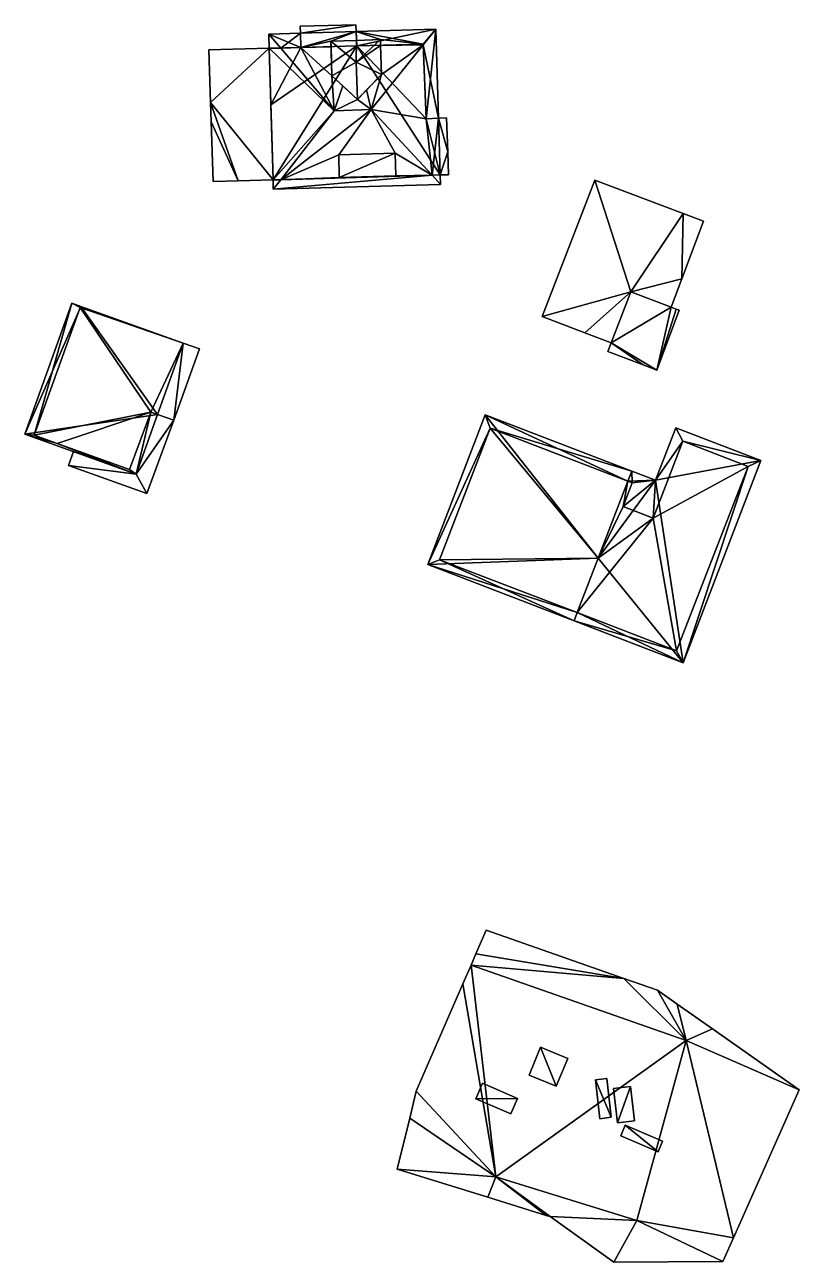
# Model space of a CAD drawing. Extents: x 2679264 to 2679716, y 1246766 to 1247183.
# Drawn here: x 2679276.5 to 2679320.7, y 1246773.2 to 1246843.7 of the extents above; entities that cross this region are included whole.
import ezdxf

# ---------------------------------------------------------------- set-up
doc = ezdxf.new("R2010")
doc.units = 0

msp = doc.modelspace()

# ---------------------------------------------------------------- linework, layer by layer
for points in [[(2679292.26, 1246843.21, 489.743), (2679292.25, 1246843.61, 489.743), (2679295.42, 1246843.69, 489.743)], [(2679295.42, 1246843.69, 489.743), (2679292.25, 1246843.61, 489.743), (2679292.25, 1246843.61, 481.169)], [(2679295.42, 1246843.69, 481.169), (2679295.42, 1246843.69, 489.743), (2679292.25, 1246843.61, 481.169)], [(2679295.42, 1246843.69, 481.169), (2679292.25, 1246843.61, 481.169), (2679292.26, 1246843.21, 481.169)], [(2679292.25, 1246843.61, 489.743), (2679292.26, 1246843.21, 489.743), (2679292.26, 1246843.21, 481.169)], [(2679292.25, 1246843.61, 481.169), (2679292.25, 1246843.61, 489.743), (2679292.26, 1246843.21, 481.169)], [(2679295.44, 1246843.3, 489.743), (2679292.26, 1246843.21, 489.743), (2679295.42, 1246843.69, 489.743)], [(2679295.42, 1246843.69, 481.169), (2679292.26, 1246843.21, 481.169), (2679295.44, 1246843.3, 481.169)], [(2679295.44, 1246843.3, 489.743), (2679295.42, 1246843.69, 489.743), (2679295.44, 1246843.3, 481.169)], [(2679295.42, 1246843.69, 489.743), (2679295.42, 1246843.69, 481.169), (2679295.44, 1246843.3, 481.169)], [(2679291.14, 1246842.36, 493.113), (2679290.46, 1246843.16, 492.447), (2679292.26, 1246843.21, 492.447)], [(2679292.26, 1246843.21, 492.447), (2679290.46, 1246843.16, 492.447), (2679292.29, 1246842.39, 493.116)], [(2679290.49, 1246842.35, 492.447), (2679290.46, 1246843.16, 492.447), (2679291.14, 1246842.36, 493.113)], [(2679290.46, 1246843.16, 492.447), (2679290.49, 1246842.35, 492.447), (2679291.14, 1246842.36, 493.113)], [(2679292.29, 1246842.39, 493.116), (2679290.46, 1246843.16, 492.447), (2679291.14, 1246842.36, 493.113)], [(2679292.29, 1246842.39, 493.116), (2679291.14, 1246842.36, 493.113), (2679292.26, 1246843.21, 492.447)], [(2679292.29, 1246842.39, 493.116), (2679292.26, 1246843.21, 492.447), (2679295.44, 1246843.3, 492.447)], [(2679295.44, 1246843.3, 492.447), (2679292.26, 1246843.21, 492.447), (2679295.44, 1246843.3, 489.743)], [(2679295.44, 1246843.3, 489.743), (2679292.26, 1246843.21, 492.447), (2679292.26, 1246843.21, 489.743)], [(2679295.44, 1246843.3, 481.169), (2679292.26, 1246843.21, 481.169), (2679292.29, 1246842.39, 481.169)], [(2679292.26, 1246843.21, 492.447), (2679292.29, 1246842.39, 493.116), (2679292.29, 1246842.39, 481.169)], [(2679292.26, 1246843.21, 481.169), (2679292.26, 1246843.21, 492.447), (2679292.29, 1246842.39, 481.169)], [(2679292.29, 1246842.39, 493.116), (2679295.44, 1246843.3, 492.447), (2679294, 1246842.76, 492.859)], [(2679295.48, 1246842.48, 481.169), (2679295.44, 1246843.3, 481.169), (2679292.29, 1246842.39, 481.169)], [(2679294.01, 1246842.44, 493.12), (2679292.29, 1246842.39, 493.116), (2679294, 1246842.76, 492.859)], [(2679295.44, 1246843.3, 492.447), (2679295.46, 1246842.8, 492.859), (2679294, 1246842.76, 492.859)], [(2679294, 1246842.76, 494.488), (2679295.46, 1246842.8, 494.488), (2679295.45, 1246841.55, 495.632)], [(2679294, 1246842.76, 494.488), (2679295.46, 1246842.8, 492.859), (2679295.46, 1246842.8, 494.488)], [(2679294, 1246842.76, 494.488), (2679294, 1246842.76, 492.859), (2679295.46, 1246842.8, 492.859)], [(2679294.06, 1246840.78, 494.488), (2679294, 1246842.76, 494.488), (2679295.45, 1246841.55, 495.632)], [(2679294.06, 1246840.78, 494.488), (2679294, 1246842.76, 492.859), (2679294, 1246842.76, 494.488)], [(2679299.99, 1246843.43, 492.447), (2679299.27, 1246842.58, 493.136), (2679295.44, 1246843.3, 492.447)], [(2679299.99, 1246843.43, 492.447), (2679295.44, 1246843.3, 492.447), (2679295.48, 1246842.48, 493.124)], [(2679295.44, 1246843.3, 492.447), (2679299.27, 1246842.58, 493.136), (2679296.82, 1246842.84, 492.859)], [(2679295.46, 1246842.8, 492.859), (2679295.44, 1246843.3, 492.447), (2679296.82, 1246842.84, 492.859)], [(2679295.48, 1246842.48, 493.124), (2679295.44, 1246843.3, 492.447), (2679295.48, 1246842.48, 481.169)], [(2679295.48, 1246842.48, 481.169), (2679295.44, 1246843.3, 492.447), (2679295.44, 1246843.3, 481.169)], [(2679296.82, 1246842.84, 494.488), (2679296.83, 1246842.51, 494.488), (2679295.45, 1246841.55, 495.632)], [(2679295.46, 1246842.8, 494.488), (2679296.82, 1246842.84, 494.488), (2679295.45, 1246841.55, 495.632)], [(2679295.46, 1246842.8, 494.488), (2679296.82, 1246842.84, 492.859), (2679296.82, 1246842.84, 494.488)], [(2679295.46, 1246842.8, 494.488), (2679295.46, 1246842.8, 492.859), (2679296.82, 1246842.84, 492.859)], [(2679299.27, 1246842.58, 493.136), (2679299.99, 1246843.43, 492.447), (2679295.48, 1246842.48, 493.124)], [(2679299.27, 1246842.58, 493.136), (2679296.83, 1246842.51, 493.128), (2679296.82, 1246842.84, 492.859)], [(2679296.82, 1246842.84, 494.488), (2679296.83, 1246842.51, 493.128), (2679296.83, 1246842.51, 494.488)], [(2679296.82, 1246842.84, 494.488), (2679296.82, 1246842.84, 492.859), (2679296.83, 1246842.51, 493.128)], [(2679299.99, 1246843.43, 492.447), (2679300.14, 1246838.36, 492.447), (2679299.27, 1246842.54, 493.165)], [(2679299.99, 1246843.43, 492.447), (2679299.27, 1246842.54, 493.165), (2679299.27, 1246842.58, 493.136)], [(2679299.44, 1246838.33, 493.12), (2679299.99, 1246843.43, 492.447), (2679299.27, 1246842.54, 493.165)], [(2679299.27, 1246842.54, 493.165), (2679299.99, 1246843.43, 492.447), (2679299.27, 1246842.58, 493.136)], [(2679300.14, 1246838.36, 492.447), (2679299.99, 1246843.43, 492.447), (2679299.44, 1246838.33, 493.12)], [(2679287.14, 1246839.26, 486.593), (2679287.04, 1246842.26, 486.593), (2679290.49, 1246842.35, 486.593)], [(2679290.49, 1246842.35, 486.593), (2679287.04, 1246842.26, 486.593), (2679287.04, 1246842.26, 481.345)], [(2679290.49, 1246842.35, 481.345), (2679290.49, 1246842.35, 486.593), (2679287.04, 1246842.26, 481.345)], [(2679290.49, 1246842.35, 481.345), (2679287.04, 1246842.26, 481.345), (2679287.14, 1246839.26, 481.345)], [(2679287.04, 1246842.26, 486.593), (2679287.14, 1246839.26, 486.593), (2679287.14, 1246839.26, 481.345)], [(2679287.04, 1246842.26, 481.345), (2679287.04, 1246842.26, 486.593), (2679287.14, 1246839.26, 481.345)], [(2679290.71, 1246834.85, 486.593), (2679287.14, 1246839.26, 486.593), (2679290.49, 1246842.35, 486.593)], [(2679290.71, 1246834.85, 481.345), (2679290.49, 1246842.35, 481.345), (2679287.14, 1246839.26, 481.345)], [(2679291.14, 1246842.36, 493.113), (2679290.49, 1246842.35, 492.447), (2679292.29, 1246842.39, 481.169)], [(2679292.29, 1246842.39, 481.169), (2679290.49, 1246842.35, 492.447), (2679290.49, 1246842.35, 481.169)], [(2679292.29, 1246842.39, 481.169), (2679290.49, 1246842.35, 481.169), (2679290.58, 1246839.12, 481.169)], [(2679290.49, 1246842.35, 492.447), (2679291.14, 1246842.36, 493.113), (2679294.18, 1246838.79, 496.122)], [(2679290.71, 1246834.85, 486.593), (2679290.49, 1246842.35, 486.593), (2679290.49, 1246842.35, 481.345)], [(2679290.71, 1246834.85, 481.345), (2679290.71, 1246834.85, 486.593), (2679290.49, 1246842.35, 481.345)], [(2679290.71, 1246834.85, 492.447), (2679290.49, 1246842.35, 492.447), (2679294.18, 1246838.79, 496.122)], [(2679290.49, 1246842.35, 492.447), (2679290.58, 1246839.12, 492.447), (2679290.58, 1246839.12, 481.169)], [(2679290.49, 1246842.35, 481.169), (2679290.49, 1246842.35, 492.447), (2679290.58, 1246839.12, 481.169)], [(2679290.71, 1246834.85, 481.169), (2679295.48, 1246842.48, 481.169), (2679290.58, 1246839.12, 481.169)], [(2679295.48, 1246842.48, 481.169), (2679292.29, 1246842.39, 481.169), (2679290.58, 1246839.12, 481.169)], [(2679290.71, 1246834.85, 481.169), (2679300.24, 1246835.13, 481.169), (2679295.48, 1246842.48, 481.169)], [(2679294.18, 1246838.79, 496.122), (2679291.14, 1246842.36, 493.113), (2679292.29, 1246842.39, 493.116)], [(2679292.29, 1246842.39, 493.116), (2679291.14, 1246842.36, 493.113), (2679292.29, 1246842.39, 481.169)], [(2679292.29, 1246842.39, 493.116), (2679294.01, 1246842.44, 493.12), (2679294.06, 1246840.78, 494.489)], [(2679294.18, 1246838.79, 496.122), (2679292.29, 1246842.39, 493.116), (2679294.06, 1246840.78, 494.489)], [(2679296.83, 1246842.51, 494.488), (2679296.88, 1246840.86, 494.488), (2679295.45, 1246841.55, 495.632)], [(2679299.27, 1246842.58, 493.136), (2679295.48, 1246842.48, 493.124), (2679299.27, 1246842.58, 481.169)], [(2679299.27, 1246842.58, 481.169), (2679295.48, 1246842.48, 493.124), (2679295.48, 1246842.48, 481.169)], [(2679299.44, 1246838.33, 481.169), (2679299.27, 1246842.58, 481.169), (2679295.48, 1246842.48, 481.169)], [(2679300.24, 1246835.13, 481.169), (2679299.44, 1246838.33, 481.169), (2679295.48, 1246842.48, 481.169)], [(2679296.3, 1246838.86, 496.122), (2679299.27, 1246842.54, 493.165), (2679299.44, 1246838.33, 493.12)], [(2679299.27, 1246842.54, 493.165), (2679296.3, 1246838.86, 496.122), (2679296.88, 1246840.86, 494.488)], [(2679296.83, 1246842.51, 493.128), (2679299.27, 1246842.58, 493.136), (2679296.83, 1246842.5, 493.138)], [(2679296.83, 1246842.5, 493.138), (2679299.27, 1246842.58, 493.136), (2679299.27, 1246842.54, 493.165)], [(2679296.83, 1246842.5, 493.138), (2679299.27, 1246842.54, 493.165), (2679296.88, 1246840.86, 494.488)], [(2679296.83, 1246842.51, 494.488), (2679296.83, 1246842.51, 493.128), (2679296.88, 1246840.86, 494.488)], [(2679299.44, 1246838.33, 493.12), (2679299.27, 1246842.54, 493.165), (2679299.27, 1246842.58, 481.169)], [(2679299.44, 1246838.33, 481.169), (2679299.44, 1246838.33, 493.12), (2679299.27, 1246842.58, 481.169)], [(2679299.27, 1246842.54, 493.165), (2679299.27, 1246842.58, 493.136), (2679299.27, 1246842.58, 481.169)], [(2679300.14, 1246838.36, 492.447), (2679299.44, 1246838.33, 493.12), (2679299.27, 1246842.54, 493.165)], [(2679295.51, 1246839.43, 495.632), (2679294.06, 1246840.78, 494.488), (2679295.45, 1246841.55, 495.632)], [(2679296.88, 1246840.86, 494.488), (2679295.51, 1246839.43, 495.632), (2679295.45, 1246841.55, 495.632)], [(2679294.68, 1246840.2, 494.977), (2679294.18, 1246838.79, 496.122), (2679294.06, 1246840.78, 494.489)], [(2679296.3, 1246838.86, 496.122), (2679296.04, 1246839.99, 495.184), (2679296.88, 1246840.86, 494.488)], [(2679294.18, 1246838.79, 496.122), (2679294.68, 1246840.2, 494.977), (2679295.51, 1246839.43, 495.632)], [(2679296.04, 1246839.99, 495.184), (2679296.3, 1246838.86, 496.122), (2679295.51, 1246839.43, 495.632)], [(2679287.18, 1246838.15, 486.593), (2679287.14, 1246839.26, 486.593), (2679288.71, 1246834.79, 486.593)], [(2679288.71, 1246834.79, 486.593), (2679287.14, 1246839.26, 486.593), (2679290.71, 1246834.85, 486.593)], [(2679287.14, 1246839.26, 486.593), (2679287.18, 1246838.15, 486.593), (2679287.18, 1246838.15, 481.345)], [(2679287.14, 1246839.26, 481.345), (2679287.14, 1246839.26, 486.593), (2679287.18, 1246838.15, 481.345)], [(2679290.71, 1246834.85, 481.345), (2679287.14, 1246839.26, 481.345), (2679288.71, 1246834.79, 481.345)], [(2679287.14, 1246839.26, 481.345), (2679287.18, 1246838.15, 481.345), (2679288.71, 1246834.79, 481.345)], [(2679296.3, 1246838.86, 496.122), (2679294.18, 1246838.79, 496.122), (2679295.51, 1246839.43, 495.632)], [(2679290.58, 1246839.12, 492.447), (2679290.71, 1246834.85, 492.447), (2679290.58, 1246839.12, 481.169)], [(2679290.71, 1246834.85, 492.447), (2679290.71, 1246834.85, 481.169), (2679290.58, 1246839.12, 481.169)], [(2679290.71, 1246834.85, 492.447), (2679294.18, 1246838.79, 496.122), (2679291.14, 1246834.86, 492.894)], [(2679296.3, 1246838.86, 496.122), (2679291.14, 1246834.86, 492.894), (2679294.18, 1246838.79, 496.122)], [(2679291.14, 1246834.86, 492.894), (2679296.3, 1246838.86, 496.122), (2679294.45, 1246836.27, 493.998)], [(2679296.3, 1246838.86, 496.122), (2679297.66, 1246836.37, 493.998), (2679294.45, 1246836.27, 493.998)], [(2679299.77, 1246835.11, 492.894), (2679296.3, 1246838.86, 496.122), (2679299.44, 1246838.33, 493.12)], [(2679296.3, 1246838.86, 496.122), (2679299.77, 1246835.11, 492.894), (2679297.66, 1246836.37, 493.998)], [(2679287.29, 1246834.75, 486.593), (2679287.18, 1246838.15, 486.593), (2679288.71, 1246834.79, 486.593)], [(2679287.18, 1246838.15, 486.593), (2679287.29, 1246834.75, 486.593), (2679287.29, 1246834.75, 481.345)], [(2679287.18, 1246838.15, 481.345), (2679287.18, 1246838.15, 486.593), (2679287.29, 1246834.75, 481.345)], [(2679287.18, 1246838.15, 481.345), (2679287.29, 1246834.75, 481.345), (2679288.71, 1246834.79, 481.345)], [(2679299.77, 1246835.11, 492.894), (2679299.44, 1246838.33, 493.12), (2679300.14, 1246838.36, 492.447)], [(2679300.14, 1246838.36, 492.447), (2679299.44, 1246838.33, 493.12), (2679299.44, 1246838.33, 481.169)], [(2679300.14, 1246838.36, 481.169), (2679300.14, 1246838.36, 492.447), (2679299.44, 1246838.33, 481.169)], [(2679300.24, 1246835.13, 481.169), (2679300.14, 1246838.36, 481.169), (2679299.44, 1246838.33, 481.169)], [(2679300.24, 1246835.13, 492.447), (2679299.77, 1246835.11, 492.894), (2679300.14, 1246838.36, 492.447)], [(2679300.14, 1246838.36, 489.743), (2679300.59, 1246838.38, 489.743), (2679300.66, 1246836.44, 489.743)], [(2679300.59, 1246838.38, 489.743), (2679300.14, 1246838.36, 489.743), (2679300.14, 1246838.36, 481.169)], [(2679300.59, 1246838.38, 481.169), (2679300.59, 1246838.38, 489.743), (2679300.14, 1246838.36, 481.169)], [(2679300.66, 1246836.44, 481.169), (2679300.59, 1246838.38, 481.169), (2679300.14, 1246838.36, 481.169)], [(2679300.24, 1246835.13, 489.743), (2679300.14, 1246838.36, 489.743), (2679300.66, 1246836.44, 489.743)], [(2679300.14, 1246838.36, 489.743), (2679300.24, 1246835.13, 492.447), (2679300.14, 1246838.36, 492.447)], [(2679300.14, 1246838.36, 489.743), (2679300.24, 1246835.13, 489.743), (2679300.24, 1246835.13, 492.447)], [(2679300.24, 1246835.13, 481.169), (2679300.66, 1246836.44, 481.169), (2679300.14, 1246838.36, 481.169)], [(2679300.66, 1246836.44, 489.743), (2679300.59, 1246838.38, 489.743), (2679300.59, 1246838.38, 481.169)], [(2679300.66, 1246836.44, 481.169), (2679300.66, 1246836.44, 489.743), (2679300.59, 1246838.38, 481.169)], [(2679300.71, 1246835.14, 489.743), (2679300.24, 1246835.13, 489.743), (2679300.66, 1246836.44, 489.743)], [(2679300.24, 1246835.13, 481.169), (2679300.71, 1246835.14, 481.169), (2679300.66, 1246836.44, 481.169)], [(2679300.71, 1246835.14, 489.743), (2679300.66, 1246836.44, 489.743), (2679300.66, 1246836.44, 481.169)], [(2679300.71, 1246835.14, 481.169), (2679300.71, 1246835.14, 489.743), (2679300.66, 1246836.44, 481.169)], [(2679294.48, 1246834.99, 492.92), (2679291.14, 1246834.86, 492.894), (2679294.45, 1246836.27, 493.998)], [(2679294.45, 1246836.27, 493.998), (2679297.66, 1246836.37, 493.998), (2679294.48, 1246834.99, 493.998)], [(2679294.48, 1246834.99, 493.998), (2679294.48, 1246834.99, 492.92), (2679294.45, 1246836.27, 493.998)], [(2679297.66, 1246836.37, 493.998), (2679297.7, 1246835.08, 493.998), (2679294.48, 1246834.99, 493.998)], [(2679299.77, 1246835.11, 492.894), (2679297.7, 1246835.08, 492.92), (2679297.66, 1246836.37, 493.998)], [(2679297.66, 1246836.37, 493.998), (2679297.7, 1246835.08, 492.92), (2679297.7, 1246835.08, 493.998)], [(2679290.71, 1246834.85, 481.169), (2679299.77, 1246835.11, 492.894), (2679300.24, 1246835.13, 481.169)], [(2679291.14, 1246834.86, 492.894), (2679299.77, 1246835.11, 492.894), (2679290.71, 1246834.85, 481.169)], [(2679300.25, 1246834.59, 492.447), (2679290.72, 1246834.31, 492.447), (2679299.77, 1246835.11, 492.894)], [(2679290.72, 1246834.31, 492.447), (2679291.14, 1246834.86, 492.894), (2679299.77, 1246835.11, 492.894)], [(2679290.72, 1246834.31, 492.447), (2679300.25, 1246834.59, 492.447), (2679299.77, 1246835.11, 492.894)], [(2679291.14, 1246834.86, 492.894), (2679290.72, 1246834.31, 492.447), (2679299.77, 1246835.11, 492.894)], [(2679299.77, 1246835.11, 492.894), (2679291.14, 1246834.86, 492.894), (2679294.48, 1246834.99, 492.92)], [(2679299.77, 1246835.11, 492.894), (2679294.48, 1246834.99, 492.92), (2679297.7, 1246835.08, 492.92)], [(2679297.7, 1246835.08, 493.998), (2679294.48, 1246834.99, 492.92), (2679294.48, 1246834.99, 493.998)], [(2679297.7, 1246835.08, 493.998), (2679297.7, 1246835.08, 492.92), (2679294.48, 1246834.99, 492.92)], [(2679300.24, 1246835.13, 492.447), (2679300.25, 1246834.59, 492.447), (2679299.77, 1246835.11, 492.894)], [(2679300.25, 1246834.59, 492.447), (2679300.24, 1246835.13, 492.447), (2679299.77, 1246835.11, 492.894)], [(2679299.77, 1246835.11, 492.894), (2679300.24, 1246835.13, 492.447), (2679300.24, 1246835.13, 481.169)], [(2679300.24, 1246835.13, 489.743), (2679300.71, 1246835.14, 489.743), (2679300.71, 1246835.14, 481.169)], [(2679300.24, 1246835.13, 481.169), (2679300.24, 1246835.13, 489.743), (2679300.71, 1246835.14, 481.169)], [(2679287.29, 1246834.75, 486.593), (2679288.71, 1246834.79, 486.593), (2679288.71, 1246834.79, 481.345)], [(2679287.29, 1246834.75, 481.345), (2679287.29, 1246834.75, 486.593), (2679288.71, 1246834.79, 481.345)], [(2679288.71, 1246834.79, 486.593), (2679290.71, 1246834.85, 486.593), (2679288.71, 1246834.79, 481.345)], [(2679290.71, 1246834.85, 486.593), (2679290.71, 1246834.85, 481.345), (2679288.71, 1246834.79, 481.345)], [(2679291.14, 1246834.86, 492.894), (2679290.72, 1246834.31, 492.447), (2679290.71, 1246834.85, 492.447)], [(2679290.71, 1246834.85, 492.447), (2679290.72, 1246834.31, 492.447), (2679291.14, 1246834.86, 492.894)], [(2679290.71, 1246834.85, 492.447), (2679291.14, 1246834.86, 492.894), (2679290.71, 1246834.85, 481.169)], [(2679306.04, 1246827.07, 495.713), (2679309.04, 1246834.84, 495.713), (2679311.1, 1246828.46, 495.713)], [(2679309.04, 1246834.84, 495.713), (2679306.04, 1246827.07, 495.713), (2679306.04, 1246827.07, 484.3)], [(2679309.04, 1246834.84, 484.3), (2679309.04, 1246834.84, 495.713), (2679306.04, 1246827.07, 484.3)], [(2679309.04, 1246834.84, 484.3), (2679306.04, 1246827.07, 484.3), (2679311.1, 1246828.46, 484.3)], [(2679309.04, 1246834.84, 495.713), (2679314.09, 1246832.93, 495.713), (2679311.1, 1246828.46, 495.713)], [(2679314.09, 1246832.93, 495.713), (2679309.04, 1246834.84, 495.713), (2679309.04, 1246834.84, 484.3)], [(2679314.09, 1246832.93, 484.3), (2679314.09, 1246832.93, 495.713), (2679309.04, 1246834.84, 484.3)], [(2679314.09, 1246832.93, 484.3), (2679309.04, 1246834.84, 484.3), (2679311.1, 1246828.46, 484.3)], [(2679314.09, 1246832.93, 495.713), (2679314.01, 1246829.2, 495.713), (2679311.1, 1246828.46, 495.713)], [(2679314.01, 1246829.2, 484.3), (2679314.09, 1246832.93, 484.3), (2679311.1, 1246828.46, 484.3)], [(2679315.25, 1246832.49, 495.713), (2679314.01, 1246829.2, 495.713), (2679314.09, 1246832.93, 495.713)], [(2679314.01, 1246829.2, 484.3), (2679315.25, 1246832.49, 484.3), (2679314.09, 1246832.93, 484.3)], [(2679315.25, 1246832.49, 495.713), (2679314.09, 1246832.93, 495.713), (2679314.09, 1246832.93, 484.3)], [(2679315.25, 1246832.49, 484.3), (2679315.25, 1246832.49, 495.713), (2679314.09, 1246832.93, 484.3)], [(2679314.01, 1246829.2, 495.713), (2679315.25, 1246832.49, 495.713), (2679315.25, 1246832.49, 484.3)], [(2679314.01, 1246829.2, 484.3), (2679314.01, 1246829.2, 495.713), (2679315.25, 1246832.49, 484.3)], [(2679314.01, 1246829.2, 495.713), (2679313.4, 1246827.59, 495.713), (2679311.1, 1246828.46, 495.713)], [(2679313.4, 1246827.59, 484.3), (2679314.01, 1246829.2, 484.3), (2679311.1, 1246828.46, 484.3)], [(2679313.4, 1246827.59, 495.713), (2679314.01, 1246829.2, 495.713), (2679314.01, 1246829.2, 484.3)], [(2679313.4, 1246827.59, 484.3), (2679313.4, 1246827.59, 495.713), (2679314.01, 1246829.2, 484.3)], [(2679308.48, 1246826.14, 495.713), (2679306.04, 1246827.07, 495.713), (2679311.1, 1246828.46, 495.713)], [(2679306.04, 1246827.07, 484.3), (2679308.48, 1246826.14, 484.3), (2679311.1, 1246828.46, 484.3)], [(2679309.98, 1246825.56, 495.713), (2679308.48, 1246826.14, 495.713), (2679311.1, 1246828.46, 495.713)], [(2679308.48, 1246826.14, 484.3), (2679309.98, 1246825.56, 484.3), (2679311.1, 1246828.46, 484.3)], [(2679309.98, 1246825.56, 492.775), (2679311.1, 1246828.46, 492.775), (2679313.4, 1246827.59, 492.775)], [(2679309.98, 1246825.56, 492.775), (2679309.98, 1246825.56, 495.713), (2679311.1, 1246828.46, 495.713)], [(2679311.1, 1246828.46, 492.775), (2679309.98, 1246825.56, 492.775), (2679311.1, 1246828.46, 495.713)], [(2679313.4, 1246827.59, 484.3), (2679311.1, 1246828.46, 484.3), (2679309.98, 1246825.56, 484.3)], [(2679311.1, 1246828.46, 492.775), (2679311.1, 1246828.46, 495.713), (2679313.4, 1246827.59, 495.713)], [(2679313.4, 1246827.59, 492.775), (2679311.1, 1246828.46, 492.775), (2679313.4, 1246827.59, 495.713)], [(2679279.23, 1246827.83, 495.55), (2679279.75, 1246827.64, 495.55), (2679276.55, 1246820.36, 495.55)], [(2679279.23, 1246827.83, 495.55), (2679276.55, 1246820.36, 495.55), (2679277.09, 1246820.29, 495.55)], [(2679276.55, 1246820.36, 495.55), (2679279.75, 1246827.64, 495.55), (2679284.12, 1246821.48, 495.55)], [(2679279.7, 1246827.58, 495.55), (2679279.23, 1246827.83, 495.55), (2679277.09, 1246820.29, 495.55)], [(2679279.7, 1246827.58, 495.55), (2679277.09, 1246820.29, 495.55), (2679277.09, 1246820.29, 485.972)], [(2679279.7, 1246827.58, 485.972), (2679279.7, 1246827.58, 495.55), (2679277.09, 1246820.29, 485.972)], [(2679279.7, 1246827.58, 485.972), (2679277.09, 1246820.29, 485.972), (2679283.74, 1246821.61, 485.972)], [(2679279.75, 1246827.64, 495.55), (2679279.23, 1246827.83, 495.55), (2679279.7, 1246827.58, 495.55)], [(2679279.75, 1246827.64, 495.55), (2679279.7, 1246827.58, 495.55), (2679279.7, 1246827.58, 485.972)], [(2679279.75, 1246827.64, 485.972), (2679279.75, 1246827.64, 495.55), (2679279.7, 1246827.58, 485.972)], [(2679285.58, 1246825.55, 485.972), (2679279.75, 1246827.64, 485.972), (2679279.7, 1246827.58, 485.972)], [(2679285.58, 1246825.55, 485.972), (2679279.7, 1246827.58, 485.972), (2679283.74, 1246821.61, 485.972)], [(2679279.75, 1246827.64, 495.55), (2679285.58, 1246825.55, 495.55), (2679284.12, 1246821.48, 495.55)], [(2679285.58, 1246825.55, 495.55), (2679279.75, 1246827.64, 495.55), (2679279.75, 1246827.64, 485.972)], [(2679285.58, 1246825.55, 485.972), (2679285.58, 1246825.55, 495.55), (2679279.75, 1246827.64, 485.972)], [(2679312.58, 1246824, 492.775), (2679309.98, 1246825.56, 492.775), (2679313.4, 1246827.59, 492.775)], [(2679312.58, 1246824, 484.3), (2679313.4, 1246827.59, 484.3), (2679309.98, 1246825.56, 484.3)], [(2679313.69, 1246827.48, 492.775), (2679312.58, 1246824, 492.775), (2679313.4, 1246827.59, 492.775)], [(2679312.58, 1246824, 484.3), (2679313.69, 1246827.48, 484.3), (2679313.4, 1246827.59, 484.3)], [(2679313.85, 1246827.43, 492.775), (2679312.58, 1246824, 492.775), (2679313.69, 1246827.48, 492.775)], [(2679312.58, 1246824, 484.3), (2679313.85, 1246827.43, 484.3), (2679313.69, 1246827.48, 484.3)], [(2679312.58, 1246824, 492.775), (2679313.85, 1246827.43, 492.775), (2679313.85, 1246827.43, 484.3)], [(2679312.58, 1246824, 484.3), (2679312.58, 1246824, 492.775), (2679313.85, 1246827.43, 484.3)], [(2679313.69, 1246827.48, 492.775), (2679313.4, 1246827.59, 492.775), (2679313.4, 1246827.59, 484.3)], [(2679313.69, 1246827.48, 484.3), (2679313.69, 1246827.48, 492.775), (2679313.4, 1246827.59, 484.3)], [(2679313.85, 1246827.43, 492.775), (2679313.69, 1246827.48, 492.775), (2679313.69, 1246827.48, 484.3)], [(2679313.85, 1246827.43, 484.3), (2679313.85, 1246827.43, 492.775), (2679313.69, 1246827.48, 484.3)], [(2679306.04, 1246827.07, 495.713), (2679308.48, 1246826.14, 495.713), (2679308.48, 1246826.14, 484.3)], [(2679306.04, 1246827.07, 484.3), (2679306.04, 1246827.07, 495.713), (2679308.48, 1246826.14, 484.3)], [(2679308.48, 1246826.14, 495.713), (2679309.98, 1246825.56, 495.713), (2679309.98, 1246825.56, 484.3)], [(2679308.48, 1246826.14, 484.3), (2679308.48, 1246826.14, 495.713), (2679309.98, 1246825.56, 484.3)], [(2679285.58, 1246825.55, 485.972), (2679283.74, 1246821.61, 485.972), (2679284.12, 1246821.48, 485.972)], [(2679284.12, 1246821.48, 492.665), (2679285.58, 1246825.55, 492.665), (2679285.04, 1246821.15, 492.665)], [(2679284.12, 1246821.48, 492.665), (2679284.12, 1246821.48, 495.55), (2679285.58, 1246825.55, 495.55)], [(2679285.58, 1246825.55, 492.665), (2679284.12, 1246821.48, 492.665), (2679285.58, 1246825.55, 495.55)], [(2679285.58, 1246825.55, 485.972), (2679284.12, 1246821.48, 485.972), (2679285.04, 1246821.15, 485.972)], [(2679285.04, 1246821.15, 492.665), (2679285.58, 1246825.55, 492.665), (2679286.52, 1246825.22, 492.665)], [(2679285.58, 1246825.55, 485.972), (2679285.04, 1246821.15, 485.972), (2679286.52, 1246825.22, 485.972)], [(2679285.04, 1246821.15, 492.665), (2679286.52, 1246825.22, 492.665), (2679286.52, 1246825.22, 485.972)], [(2679285.04, 1246821.15, 485.972), (2679285.04, 1246821.15, 492.665), (2679286.52, 1246825.22, 485.972)], [(2679286.52, 1246825.22, 492.665), (2679285.58, 1246825.55, 492.665), (2679286.52, 1246825.22, 485.972)], [(2679285.58, 1246825.55, 492.665), (2679285.58, 1246825.55, 485.972), (2679286.52, 1246825.22, 485.972)], [(2679309.78, 1246825.07, 492.775), (2679309.98, 1246825.56, 492.775), (2679311.8, 1246824.3, 492.775)], [(2679309.98, 1246825.56, 492.775), (2679309.78, 1246825.07, 492.775), (2679309.78, 1246825.07, 484.3)], [(2679309.98, 1246825.56, 484.3), (2679309.98, 1246825.56, 492.775), (2679309.78, 1246825.07, 484.3)], [(2679311.8, 1246824.3, 484.3), (2679309.98, 1246825.56, 484.3), (2679309.78, 1246825.07, 484.3)], [(2679311.8, 1246824.3, 492.775), (2679309.98, 1246825.56, 492.775), (2679312.58, 1246824, 492.775)], [(2679311.8, 1246824.3, 484.3), (2679312.58, 1246824, 484.3), (2679309.98, 1246825.56, 484.3)], [(2679309.78, 1246825.07, 492.775), (2679311.8, 1246824.3, 492.775), (2679309.78, 1246825.07, 484.3)], [(2679311.8, 1246824.3, 492.775), (2679311.8, 1246824.3, 484.3), (2679309.78, 1246825.07, 484.3)], [(2679311.8, 1246824.3, 492.775), (2679312.58, 1246824, 492.775), (2679312.58, 1246824, 484.3)], [(2679311.8, 1246824.3, 484.3), (2679311.8, 1246824.3, 492.775), (2679312.58, 1246824, 484.3)], [(2679277.09, 1246820.29, 485.972), (2679278.4, 1246819.82, 485.972), (2679283.74, 1246821.61, 485.972)], [(2679278.4, 1246819.82, 485.972), (2679282.52, 1246818.35, 485.972), (2679283.74, 1246821.61, 485.972)], [(2679282.52, 1246818.35, 495.55), (2679282.9, 1246818.08, 495.55), (2679283.74, 1246821.61, 495.55)], [(2679282.52, 1246818.35, 495.55), (2679283.74, 1246821.61, 495.55), (2679283.74, 1246821.61, 485.972)], [(2679282.52, 1246818.35, 485.972), (2679282.52, 1246818.35, 495.55), (2679283.74, 1246821.61, 485.972)], [(2679282.9, 1246818.08, 495.55), (2679284.12, 1246821.48, 495.55), (2679283.74, 1246821.61, 495.55)], [(2679283.74, 1246821.61, 495.55), (2679284.12, 1246821.48, 495.55), (2679284.12, 1246821.48, 485.972)], [(2679283.74, 1246821.61, 485.972), (2679283.74, 1246821.61, 495.55), (2679284.12, 1246821.48, 485.972)], [(2679282.9, 1246818.08, 495.55), (2679276.55, 1246820.36, 495.55), (2679284.12, 1246821.48, 495.55)], [(2679282.9, 1246818.08, 492.665), (2679284.12, 1246821.48, 492.665), (2679285.04, 1246821.15, 492.665)], [(2679284.12, 1246821.48, 492.665), (2679282.9, 1246818.08, 492.665), (2679285.04, 1246821.15, 492.665)], [(2679283.51, 1246816.97, 492.665), (2679282.9, 1246818.08, 492.665), (2679285.04, 1246821.15, 492.665)], [(2679282.9, 1246818.08, 492.665), (2679283.51, 1246816.97, 492.665), (2679285.04, 1246821.15, 492.665)], [(2679284.12, 1246821.48, 492.665), (2679285.04, 1246821.15, 492.665), (2679285.04, 1246821.15, 485.972)], [(2679284.12, 1246821.48, 485.972), (2679284.12, 1246821.48, 492.665), (2679285.04, 1246821.15, 485.972)], [(2679309.24, 1246813.29, 497.346), (2679299.52, 1246812.92, 497.346), (2679302.8, 1246821.45, 497.346)], [(2679302.8, 1246821.45, 497.346), (2679299.52, 1246812.92, 497.346), (2679303.09, 1246820.7, 497.346)], [(2679310.93, 1246817.68, 497.346), (2679309.24, 1246813.29, 497.346), (2679302.8, 1246821.45, 497.346)], [(2679311.15, 1246818.25, 497.346), (2679310.93, 1246817.68, 497.346), (2679302.8, 1246821.45, 497.346)], [(2679311.15, 1246818.25, 497.346), (2679302.8, 1246821.45, 497.346), (2679303.09, 1246820.7, 497.346)], [(2679276.55, 1246820.36, 495.55), (2679282.9, 1246818.08, 495.55), (2679278.4, 1246819.82, 495.55)], [(2679277.09, 1246820.29, 495.55), (2679276.55, 1246820.36, 495.55), (2679278.4, 1246819.82, 495.55)], [(2679277.09, 1246820.29, 495.55), (2679278.4, 1246819.82, 495.55), (2679278.4, 1246819.82, 485.972)], [(2679277.09, 1246820.29, 485.972), (2679277.09, 1246820.29, 495.55), (2679278.4, 1246819.82, 485.972)], [(2679303.09, 1246820.7, 497.346), (2679299.52, 1246812.92, 497.346), (2679300.2, 1246813.2, 497.346)], [(2679303.09, 1246820.7, 497.346), (2679300.2, 1246813.2, 497.346), (2679300.2, 1246813.2, 486.62)], [(2679303.09, 1246820.7, 486.62), (2679303.09, 1246820.7, 497.346), (2679300.2, 1246813.2, 486.62)], [(2679309.24, 1246813.29, 486.62), (2679303.09, 1246820.7, 486.62), (2679300.2, 1246813.2, 486.62)], [(2679310.93, 1246817.68, 497.346), (2679311.15, 1246818.25, 497.346), (2679303.09, 1246820.7, 497.346)], [(2679310.93, 1246817.68, 497.346), (2679303.09, 1246820.7, 497.346), (2679303.09, 1246820.7, 486.62)], [(2679310.93, 1246817.68, 486.62), (2679310.93, 1246817.68, 497.346), (2679303.09, 1246820.7, 486.62)], [(2679309.24, 1246813.29, 486.62), (2679310.93, 1246817.68, 486.62), (2679303.09, 1246820.7, 486.62)], [(2679312.51, 1246817.73, 497.346), (2679313.66, 1246820.72, 497.346), (2679318.51, 1246818.86, 497.346)], [(2679313.66, 1246820.72, 497.346), (2679312.51, 1246817.73, 497.346), (2679314.06, 1246819.95, 497.346)], [(2679318.51, 1246818.86, 497.346), (2679313.66, 1246820.72, 497.346), (2679314.06, 1246819.95, 497.346)], [(2679278.4, 1246819.82, 495.55), (2679282.9, 1246818.08, 495.55), (2679282.52, 1246818.35, 495.55)], [(2679278.4, 1246819.82, 495.55), (2679282.52, 1246818.35, 495.55), (2679282.52, 1246818.35, 485.972)], [(2679278.4, 1246819.82, 485.972), (2679278.4, 1246819.82, 495.55), (2679282.52, 1246818.35, 485.972)], [(2679314.06, 1246819.95, 497.346), (2679312.51, 1246817.73, 497.346), (2679312.37, 1246815.57, 497.346)], [(2679314.06, 1246819.95, 497.346), (2679312.37, 1246815.57, 497.346), (2679312.37, 1246815.57, 486.62)], [(2679314.06, 1246819.95, 486.62), (2679314.06, 1246819.95, 497.346), (2679312.37, 1246815.57, 486.62)], [(2679317.79, 1246818.51, 486.62), (2679314.06, 1246819.95, 486.62), (2679312.37, 1246815.57, 486.62)], [(2679317.79, 1246818.51, 497.346), (2679318.51, 1246818.86, 497.346), (2679314.06, 1246819.95, 497.346)], [(2679317.79, 1246818.51, 497.346), (2679314.06, 1246819.95, 497.346), (2679314.06, 1246819.95, 486.62)], [(2679317.79, 1246818.51, 486.62), (2679317.79, 1246818.51, 497.346), (2679314.06, 1246819.95, 486.62)], [(2679279.33, 1246819.36, 492.665), (2679282.9, 1246818.08, 492.665), (2679279.05, 1246818.57, 492.665)], [(2679282.9, 1246818.08, 492.665), (2679279.33, 1246819.36, 492.665), (2679279.05, 1246818.57, 492.665)], [(2679314.08, 1246807.33, 497.346), (2679312.51, 1246817.73, 497.346), (2679318.51, 1246818.86, 497.346)], [(2679314.08, 1246807.33, 497.346), (2679318.51, 1246818.86, 497.346), (2679317.79, 1246818.51, 497.346)], [(2679279.05, 1246818.57, 492.665), (2679282.9, 1246818.08, 492.665), (2679283.51, 1246816.97, 492.665)], [(2679282.9, 1246818.08, 492.665), (2679279.05, 1246818.57, 492.665), (2679283.51, 1246816.97, 492.665)], [(2679311.15, 1246818.25, 497.346), (2679312.51, 1246817.73, 497.346), (2679310.93, 1246817.68, 497.346)], [(2679311.15, 1246818.25, 497.346), (2679310.93, 1246817.68, 497.346), (2679311.18, 1246817.58, 497.346)], [(2679312.51, 1246817.73, 497.346), (2679311.15, 1246818.25, 497.346), (2679311.18, 1246817.58, 497.346)], [(2679313.71, 1246808.01, 486.62), (2679317.79, 1246818.51, 486.62), (2679312.37, 1246815.57, 486.62)], [(2679313.71, 1246808.01, 497.346), (2679314.08, 1246807.33, 497.346), (2679317.79, 1246818.51, 497.346)], [(2679313.71, 1246808.01, 497.346), (2679317.79, 1246818.51, 497.346), (2679317.79, 1246818.51, 486.62)], [(2679313.71, 1246808.01, 486.62), (2679313.71, 1246808.01, 497.346), (2679317.79, 1246818.51, 486.62)], [(2679310.93, 1246817.68, 497.346), (2679312.51, 1246817.73, 497.346), (2679309.24, 1246813.29, 497.346)], [(2679309.24, 1246813.29, 497.346), (2679312.51, 1246817.73, 497.346), (2679314.08, 1246807.33, 497.346)], [(2679309.24, 1246813.29, 486.62), (2679310.66, 1246816.23, 486.62), (2679310.93, 1246817.68, 486.62)], [(2679312.37, 1246815.57, 497.346), (2679312.51, 1246817.73, 497.346), (2679310.66, 1246816.23, 497.346)], [(2679310.66, 1246816.23, 497.346), (2679312.51, 1246817.73, 497.346), (2679311.18, 1246817.58, 497.346)], [(2679310.66, 1246816.23, 486.62), (2679311.18, 1246817.58, 486.62), (2679310.93, 1246817.68, 486.62)], [(2679310.66, 1246816.23, 497.346), (2679311.18, 1246817.58, 497.346), (2679311.18, 1246817.58, 486.62)], [(2679310.66, 1246816.23, 486.62), (2679310.66, 1246816.23, 497.346), (2679311.18, 1246817.58, 486.62)], [(2679311.18, 1246817.58, 497.346), (2679310.93, 1246817.68, 497.346), (2679310.93, 1246817.68, 486.62)], [(2679311.18, 1246817.58, 486.62), (2679311.18, 1246817.58, 497.346), (2679310.93, 1246817.68, 486.62)], [(2679309.24, 1246813.29, 486.62), (2679312.37, 1246815.57, 486.62), (2679310.66, 1246816.23, 486.62)], [(2679312.37, 1246815.57, 497.346), (2679310.66, 1246816.23, 497.346), (2679310.66, 1246816.23, 486.62)], [(2679312.37, 1246815.57, 486.62), (2679312.37, 1246815.57, 497.346), (2679310.66, 1246816.23, 486.62)], [(2679309.24, 1246813.29, 486.62), (2679308.04, 1246810.19, 486.62), (2679312.37, 1246815.57, 486.62)], [(2679308.04, 1246810.19, 486.62), (2679313.71, 1246808.01, 486.62), (2679312.37, 1246815.57, 486.62)], [(2679308.04, 1246810.19, 497.346), (2679299.52, 1246812.92, 497.346), (2679309.24, 1246813.29, 497.346)], [(2679299.52, 1246812.92, 497.346), (2679307.86, 1246809.72, 497.346), (2679300.2, 1246813.2, 497.346)], [(2679308.04, 1246810.19, 486.62), (2679309.24, 1246813.29, 486.62), (2679300.2, 1246813.2, 486.62)], [(2679307.86, 1246809.72, 497.346), (2679308.04, 1246810.19, 497.346), (2679300.2, 1246813.2, 497.346)], [(2679300.2, 1246813.2, 497.346), (2679308.04, 1246810.19, 497.346), (2679300.2, 1246813.2, 486.62)], [(2679308.04, 1246810.19, 497.346), (2679308.04, 1246810.19, 486.62), (2679300.2, 1246813.2, 486.62)], [(2679308.04, 1246810.19, 497.346), (2679309.24, 1246813.29, 497.346), (2679314.08, 1246807.33, 497.346)], [(2679307.86, 1246809.72, 497.346), (2679299.52, 1246812.92, 497.346), (2679308.04, 1246810.19, 497.346)], [(2679307.86, 1246809.72, 497.346), (2679308.04, 1246810.19, 497.346), (2679314.08, 1246807.33, 497.346)], [(2679308.04, 1246810.19, 497.346), (2679307.86, 1246809.72, 497.346), (2679313.71, 1246808.01, 497.346)], [(2679307.86, 1246809.72, 497.346), (2679314.08, 1246807.33, 497.346), (2679313.71, 1246808.01, 497.346)], [(2679308.04, 1246810.19, 497.346), (2679313.71, 1246808.01, 497.346), (2679313.71, 1246808.01, 486.62)], [(2679308.04, 1246810.19, 486.62), (2679308.04, 1246810.19, 497.346), (2679313.71, 1246808.01, 486.62)], [(2679302.86, 1246792.08, 503.075), (2679310.7, 1246789.34, 503.075), (2679302.27, 1246790.73, 503.075)], [(2679302.86, 1246792.08, 503.075), (2679302.27, 1246790.73, 503.075), (2679302.86, 1246792.08, 490.926)], [(2679302.27, 1246790.73, 503.075), (2679302.27, 1246790.73, 490.926), (2679302.86, 1246792.08, 490.926)], [(2679302.27, 1246790.73, 490.926), (2679310.7, 1246789.34, 490.926), (2679302.86, 1246792.08, 490.926)], [(2679310.7, 1246789.34, 503.075), (2679302.86, 1246792.08, 503.075), (2679302.86, 1246792.08, 490.926)], [(2679310.7, 1246789.34, 490.926), (2679310.7, 1246789.34, 503.075), (2679302.86, 1246792.08, 490.926)], [(2679302.27, 1246790.73, 503.075), (2679310.7, 1246789.34, 503.075), (2679302, 1246790.09, 503.075)], [(2679302.27, 1246790.73, 503.075), (2679302, 1246790.09, 503.075), (2679302, 1246790.09, 490.926)], [(2679302.27, 1246790.73, 490.926), (2679302.27, 1246790.73, 503.075), (2679302, 1246790.09, 490.926)], [(2679302.27, 1246790.73, 490.926), (2679302, 1246790.09, 490.926), (2679310.7, 1246789.34, 490.926)], [(2679302, 1246790.09, 505.962), (2679303.4, 1246778.03, 505.962), (2679301.53, 1246789.02, 505.962)], [(2679302, 1246790.09, 505.962), (2679301.53, 1246789.02, 505.962), (2679301.53, 1246789.02, 490.926)], [(2679302, 1246790.09, 490.926), (2679302, 1246790.09, 505.962), (2679301.53, 1246789.02, 490.926)], [(2679302, 1246790.09, 490.926), (2679301.53, 1246789.02, 490.926), (2679303.4, 1246778.03, 490.926)], [(2679302, 1246790.09, 503.075), (2679310.7, 1246789.34, 503.075), (2679314.26, 1246785.8, 503.075)], [(2679314.26, 1246785.8, 505.962), (2679303.4, 1246778.03, 505.962), (2679302, 1246790.09, 505.962)], [(2679302, 1246790.09, 490.926), (2679314.26, 1246785.8, 490.926), (2679310.7, 1246789.34, 490.926)], [(2679314.26, 1246785.8, 503.075), (2679314.26, 1246785.8, 505.962), (2679302, 1246790.09, 505.962)], [(2679302, 1246790.09, 503.075), (2679314.26, 1246785.8, 503.075), (2679302, 1246790.09, 505.962)], [(2679302, 1246790.09, 490.926), (2679303.4, 1246778.03, 490.926), (2679314.26, 1246785.8, 490.926)], [(2679310.7, 1246789.34, 503.075), (2679312.62, 1246788.66, 503.075), (2679314.26, 1246785.8, 503.075)], [(2679312.62, 1246788.66, 503.075), (2679310.7, 1246789.34, 503.075), (2679310.7, 1246789.34, 490.926)], [(2679312.62, 1246788.66, 490.926), (2679312.62, 1246788.66, 503.075), (2679310.7, 1246789.34, 490.926)], [(2679314.26, 1246785.8, 490.926), (2679312.62, 1246788.66, 490.926), (2679310.7, 1246789.34, 490.926)], [(2679301.53, 1246789.02, 505.962), (2679303.4, 1246778.03, 505.962), (2679298.87, 1246782.91, 505.962)], [(2679301.53, 1246789.02, 505.962), (2679298.87, 1246782.91, 505.962), (2679298.87, 1246782.91, 490.926)], [(2679301.53, 1246789.02, 490.926), (2679301.53, 1246789.02, 505.962), (2679298.87, 1246782.91, 490.926)], [(2679301.53, 1246789.02, 490.926), (2679298.87, 1246782.91, 490.926), (2679303.4, 1246778.03, 490.926)], [(2679312.62, 1246788.66, 503.075), (2679313.75, 1246787.87, 503.075), (2679314.26, 1246785.8, 503.075)], [(2679313.75, 1246787.87, 503.075), (2679312.62, 1246788.66, 503.075), (2679312.62, 1246788.66, 490.926)], [(2679313.75, 1246787.87, 490.926), (2679313.75, 1246787.87, 503.075), (2679312.62, 1246788.66, 490.926)], [(2679314.26, 1246785.8, 490.926), (2679313.75, 1246787.87, 490.926), (2679312.62, 1246788.66, 490.926)], [(2679313.75, 1246787.87, 503.075), (2679315.76, 1246786.46, 503.075), (2679314.26, 1246785.8, 503.075)], [(2679315.76, 1246786.46, 503.075), (2679313.75, 1246787.87, 503.075), (2679313.75, 1246787.87, 490.926)], [(2679315.76, 1246786.46, 490.926), (2679315.76, 1246786.46, 503.075), (2679313.75, 1246787.87, 490.926)], [(2679314.26, 1246785.8, 490.926), (2679315.76, 1246786.46, 490.926), (2679313.75, 1246787.87, 490.926)], [(2679315.76, 1246786.46, 505.962), (2679320.7, 1246782.99, 505.962), (2679314.26, 1246785.8, 505.962)], [(2679315.76, 1246786.46, 503.075), (2679315.76, 1246786.46, 505.962), (2679314.26, 1246785.8, 505.962)], [(2679314.26, 1246785.8, 503.075), (2679315.76, 1246786.46, 503.075), (2679314.26, 1246785.8, 505.962)], [(2679320.7, 1246782.99, 490.926), (2679315.76, 1246786.46, 490.926), (2679314.26, 1246785.8, 490.926)], [(2679320.7, 1246782.99, 505.962), (2679315.76, 1246786.46, 505.962), (2679315.76, 1246786.46, 490.926)], [(2679320.7, 1246782.99, 490.926), (2679320.7, 1246782.99, 505.962), (2679315.76, 1246786.46, 490.926)], [(2679311.44, 1246775.53, 505.962), (2679303.4, 1246778.03, 505.962), (2679314.26, 1246785.8, 505.962)], [(2679303.4, 1246778.03, 490.926), (2679311.44, 1246775.53, 490.926), (2679314.26, 1246785.8, 490.926)], [(2679316.95, 1246774.56, 505.962), (2679311.44, 1246775.53, 505.962), (2679314.26, 1246785.8, 505.962)], [(2679311.44, 1246775.53, 490.926), (2679316.95, 1246774.56, 490.926), (2679314.26, 1246785.8, 490.926)], [(2679320.7, 1246782.99, 505.962), (2679316.95, 1246774.56, 505.962), (2679314.26, 1246785.8, 505.962)], [(2679316.95, 1246774.56, 490.926), (2679320.7, 1246782.99, 490.926), (2679314.26, 1246785.8, 490.926)], [(2679305.3, 1246783.83, 506), (2679305.95, 1246785.41, 506), (2679306.85, 1246783.19, 506)], [(2679305.3, 1246783.83, 506), (2679305.95, 1246785.41, 505.962), (2679305.95, 1246785.41, 506)], [(2679305.3, 1246783.83, 506), (2679305.3, 1246783.83, 505.962), (2679305.95, 1246785.41, 505.962)], [(2679305.95, 1246785.41, 506), (2679307.5, 1246784.77, 506), (2679306.85, 1246783.19, 506)], [(2679305.95, 1246785.41, 506), (2679307.5, 1246784.77, 505.962), (2679307.5, 1246784.77, 506)], [(2679305.95, 1246785.41, 506), (2679305.95, 1246785.41, 505.962), (2679307.5, 1246784.77, 505.962)], [(2679307.5, 1246784.77, 506), (2679306.85, 1246783.19, 505.962), (2679306.85, 1246783.19, 506)], [(2679307.5, 1246784.77, 506), (2679307.5, 1246784.77, 505.962), (2679306.85, 1246783.19, 505.962)], [(2679306.85, 1246783.19, 506), (2679305.3, 1246783.83, 505.962), (2679305.3, 1246783.83, 506)], [(2679306.85, 1246783.19, 506), (2679306.85, 1246783.19, 505.962), (2679305.3, 1246783.83, 505.962)], [(2679309.73, 1246783.64, 506), (2679309.98, 1246781.42, 506), (2679309.08, 1246783.56, 506)], [(2679309.08, 1246783.56, 506), (2679309.73, 1246783.64, 505.962), (2679309.73, 1246783.64, 506)], [(2679309.08, 1246783.56, 506), (2679309.08, 1246783.56, 505.962), (2679309.73, 1246783.64, 505.962)], [(2679309.98, 1246781.42, 506), (2679309.33, 1246781.34, 506), (2679309.08, 1246783.56, 506)], [(2679309.33, 1246781.34, 506), (2679309.08, 1246783.56, 505.962), (2679309.08, 1246783.56, 506)], [(2679309.33, 1246781.34, 506), (2679309.33, 1246781.34, 505.962), (2679309.08, 1246783.56, 505.962)], [(2679309.73, 1246783.64, 506), (2679309.98, 1246781.42, 505.962), (2679309.98, 1246781.42, 506)], [(2679309.73, 1246783.64, 506), (2679309.73, 1246783.64, 505.962), (2679309.98, 1246781.42, 505.962)], [(2679298.87, 1246782.91, 505.962), (2679303.4, 1246778.03, 505.962), (2679298.5, 1246781.38, 505.962)], [(2679298.87, 1246782.91, 505.962), (2679298.5, 1246781.38, 505.962), (2679298.5, 1246781.38, 490.926)], [(2679298.87, 1246782.91, 490.926), (2679298.87, 1246782.91, 505.962), (2679298.5, 1246781.38, 490.926)], [(2679298.87, 1246782.91, 490.926), (2679298.5, 1246781.38, 490.926), (2679303.4, 1246778.03, 490.926)], [(2679302.65, 1246783.37, 506), (2679304.64, 1246782.5, 506), (2679302.26, 1246782.48, 506)], [(2679302.26, 1246782.48, 506), (2679302.65, 1246783.37, 505.962), (2679302.65, 1246783.37, 506)], [(2679302.26, 1246782.48, 506), (2679302.26, 1246782.48, 505.962), (2679302.65, 1246783.37, 505.962)], [(2679302.65, 1246783.37, 506), (2679304.64, 1246782.5, 505.962), (2679304.64, 1246782.5, 506)], [(2679302.65, 1246783.37, 506), (2679302.65, 1246783.37, 505.962), (2679304.64, 1246782.5, 505.962)], [(2679310.34, 1246781.11, 506), (2679310.12, 1246783.07, 506), (2679311.08, 1246783.18, 506)], [(2679310.12, 1246783.07, 506), (2679311.08, 1246783.18, 505.962), (2679311.08, 1246783.18, 506)], [(2679310.12, 1246783.07, 506), (2679310.12, 1246783.07, 505.962), (2679311.08, 1246783.18, 505.962)], [(2679310.34, 1246781.11, 506), (2679310.12, 1246783.07, 505.962), (2679310.12, 1246783.07, 506)], [(2679310.34, 1246781.11, 506), (2679310.34, 1246781.11, 505.962), (2679310.12, 1246783.07, 505.962)], [(2679311.3, 1246781.22, 506), (2679310.34, 1246781.11, 506), (2679311.08, 1246783.18, 506)], [(2679311.08, 1246783.18, 506), (2679311.3, 1246781.22, 505.962), (2679311.3, 1246781.22, 506)], [(2679311.08, 1246783.18, 506), (2679311.08, 1246783.18, 505.962), (2679311.3, 1246781.22, 505.962)], [(2679316.95, 1246774.56, 505.962), (2679320.7, 1246782.99, 505.962), (2679320.7, 1246782.99, 490.926)], [(2679316.95, 1246774.56, 490.926), (2679316.95, 1246774.56, 505.962), (2679320.7, 1246782.99, 490.926)], [(2679304.64, 1246782.5, 506), (2679304.26, 1246781.61, 506), (2679302.26, 1246782.48, 506)], [(2679304.26, 1246781.61, 506), (2679302.26, 1246782.48, 505.962), (2679302.26, 1246782.48, 506)], [(2679304.26, 1246781.61, 506), (2679304.26, 1246781.61, 505.962), (2679302.26, 1246782.48, 505.962)], [(2679304.64, 1246782.5, 506), (2679304.26, 1246781.61, 505.962), (2679304.26, 1246781.61, 506)], [(2679304.64, 1246782.5, 506), (2679304.64, 1246782.5, 505.962), (2679304.26, 1246781.61, 505.962)], [(2679298.5, 1246781.38, 505.962), (2679303.4, 1246778.03, 505.962), (2679297.78, 1246778.47, 505.962)], [(2679298.5, 1246781.38, 505.962), (2679297.78, 1246778.47, 505.962), (2679297.78, 1246778.47, 490.926)], [(2679298.5, 1246781.38, 490.926), (2679298.5, 1246781.38, 505.962), (2679297.78, 1246778.47, 490.926)], [(2679298.5, 1246781.38, 490.926), (2679297.78, 1246778.47, 490.926), (2679303.4, 1246778.03, 490.926)], [(2679309.98, 1246781.42, 506), (2679309.33, 1246781.34, 505.962), (2679309.33, 1246781.34, 506)], [(2679309.98, 1246781.42, 506), (2679309.98, 1246781.42, 505.962), (2679309.33, 1246781.34, 505.962)], [(2679311.3, 1246781.22, 506), (2679310.34, 1246781.11, 505.962), (2679310.34, 1246781.11, 506)], [(2679311.3, 1246781.22, 506), (2679311.3, 1246781.22, 505.962), (2679310.34, 1246781.11, 505.962)], [(2679310.52, 1246780.37, 506), (2679310.78, 1246780.98, 506), (2679312.65, 1246779.46, 506)], [(2679310.52, 1246780.37, 506), (2679310.78, 1246780.98, 505.962), (2679310.78, 1246780.98, 506)], [(2679310.52, 1246780.37, 506), (2679310.52, 1246780.37, 505.962), (2679310.78, 1246780.98, 505.962)], [(2679310.78, 1246780.98, 506), (2679312.91, 1246780.07, 506), (2679312.65, 1246779.46, 506)], [(2679310.78, 1246780.98, 506), (2679312.91, 1246780.07, 505.962), (2679312.91, 1246780.07, 506)], [(2679310.78, 1246780.98, 506), (2679310.78, 1246780.98, 505.962), (2679312.91, 1246780.07, 505.962)], [(2679312.65, 1246779.46, 506), (2679310.52, 1246780.37, 505.962), (2679310.52, 1246780.37, 506)], [(2679312.65, 1246779.46, 506), (2679312.65, 1246779.46, 505.962), (2679310.52, 1246780.37, 505.962)], [(2679312.91, 1246780.07, 506), (2679312.65, 1246779.46, 505.962), (2679312.65, 1246779.46, 506)], [(2679312.91, 1246780.07, 506), (2679312.91, 1246780.07, 505.962), (2679312.65, 1246779.46, 505.962)], [(2679303.4, 1246778.03, 505.962), (2679302.95, 1246776.86, 505.962), (2679297.78, 1246778.47, 505.962)], [(2679297.78, 1246778.47, 505.962), (2679302.95, 1246776.86, 505.962), (2679302.95, 1246776.86, 490.926)], [(2679297.78, 1246778.47, 490.926), (2679297.78, 1246778.47, 505.962), (2679302.95, 1246776.86, 490.926)], [(2679297.78, 1246778.47, 490.926), (2679302.95, 1246776.86, 490.926), (2679303.4, 1246778.03, 490.926)], [(2679306.27, 1246775.83, 502.839), (2679302.95, 1246776.86, 502.839), (2679303.4, 1246778.03, 502.839)], [(2679302.95, 1246776.86, 502.839), (2679302.95, 1246776.86, 505.962), (2679303.4, 1246778.03, 505.962)], [(2679303.4, 1246778.03, 502.839), (2679302.95, 1246776.86, 502.839), (2679303.4, 1246778.03, 505.962)], [(2679303.4, 1246778.03, 490.926), (2679302.95, 1246776.86, 490.926), (2679306.27, 1246775.83, 490.926)], [(2679306.51, 1246775.76, 502.839), (2679306.27, 1246775.83, 502.839), (2679303.4, 1246778.03, 502.839)], [(2679311.44, 1246775.53, 502.839), (2679306.51, 1246775.76, 502.839), (2679303.4, 1246778.03, 502.839)], [(2679303.4, 1246778.03, 502.839), (2679303.4, 1246778.03, 505.962), (2679311.44, 1246775.53, 505.962)], [(2679311.44, 1246775.53, 502.839), (2679303.4, 1246778.03, 502.839), (2679311.44, 1246775.53, 505.962)], [(2679311.44, 1246775.53, 490.926), (2679303.4, 1246778.03, 490.926), (2679306.51, 1246775.76, 490.926)], [(2679303.4, 1246778.03, 490.926), (2679306.27, 1246775.83, 490.926), (2679306.51, 1246775.76, 490.926)], [(2679302.95, 1246776.86, 502.839), (2679306.27, 1246775.83, 502.839), (2679306.27, 1246775.83, 490.926)], [(2679302.95, 1246776.86, 490.926), (2679302.95, 1246776.86, 502.839), (2679306.27, 1246775.83, 490.926)], [(2679306.27, 1246775.83, 502.839), (2679306.51, 1246775.76, 502.839), (2679306.51, 1246775.76, 490.926)], [(2679306.27, 1246775.83, 490.926), (2679306.27, 1246775.83, 502.839), (2679306.51, 1246775.76, 490.926)], [(2679310.13, 1246773.16, 502.839), (2679306.51, 1246775.76, 502.839), (2679311.44, 1246775.53, 502.839)], [(2679306.51, 1246775.76, 502.839), (2679310.13, 1246773.16, 502.839), (2679310.13, 1246773.16, 490.926)], [(2679306.51, 1246775.76, 490.926), (2679306.51, 1246775.76, 502.839), (2679310.13, 1246773.16, 490.926)], [(2679311.44, 1246775.53, 490.926), (2679306.51, 1246775.76, 490.926), (2679310.13, 1246773.16, 490.926)], [(2679316.35, 1246773.2, 502.839), (2679310.13, 1246773.16, 502.839), (2679311.44, 1246775.53, 502.839)], [(2679316.35, 1246773.2, 490.926), (2679311.44, 1246775.53, 490.926), (2679310.13, 1246773.16, 490.926)], [(2679316.95, 1246774.56, 502.839), (2679316.35, 1246773.2, 502.839), (2679311.44, 1246775.53, 502.839)], [(2679311.44, 1246775.53, 502.839), (2679311.44, 1246775.53, 505.962), (2679316.95, 1246774.56, 505.962)], [(2679316.95, 1246774.56, 502.839), (2679311.44, 1246775.53, 502.839), (2679316.95, 1246774.56, 505.962)], [(2679316.35, 1246773.2, 490.926), (2679316.95, 1246774.56, 490.926), (2679311.44, 1246775.53, 490.926)], [(2679316.35, 1246773.2, 502.839), (2679316.95, 1246774.56, 502.839), (2679316.95, 1246774.56, 490.926)], [(2679316.35, 1246773.2, 490.926), (2679316.35, 1246773.2, 502.839), (2679316.95, 1246774.56, 490.926)], [(2679310.13, 1246773.16, 502.839), (2679316.35, 1246773.2, 502.839), (2679310.13, 1246773.16, 490.926)], [(2679316.35, 1246773.2, 502.839), (2679316.35, 1246773.2, 490.926), (2679310.13, 1246773.16, 490.926)]]:
    msp.add_3dface(points)

doc.saveas('drawing.dxf')
